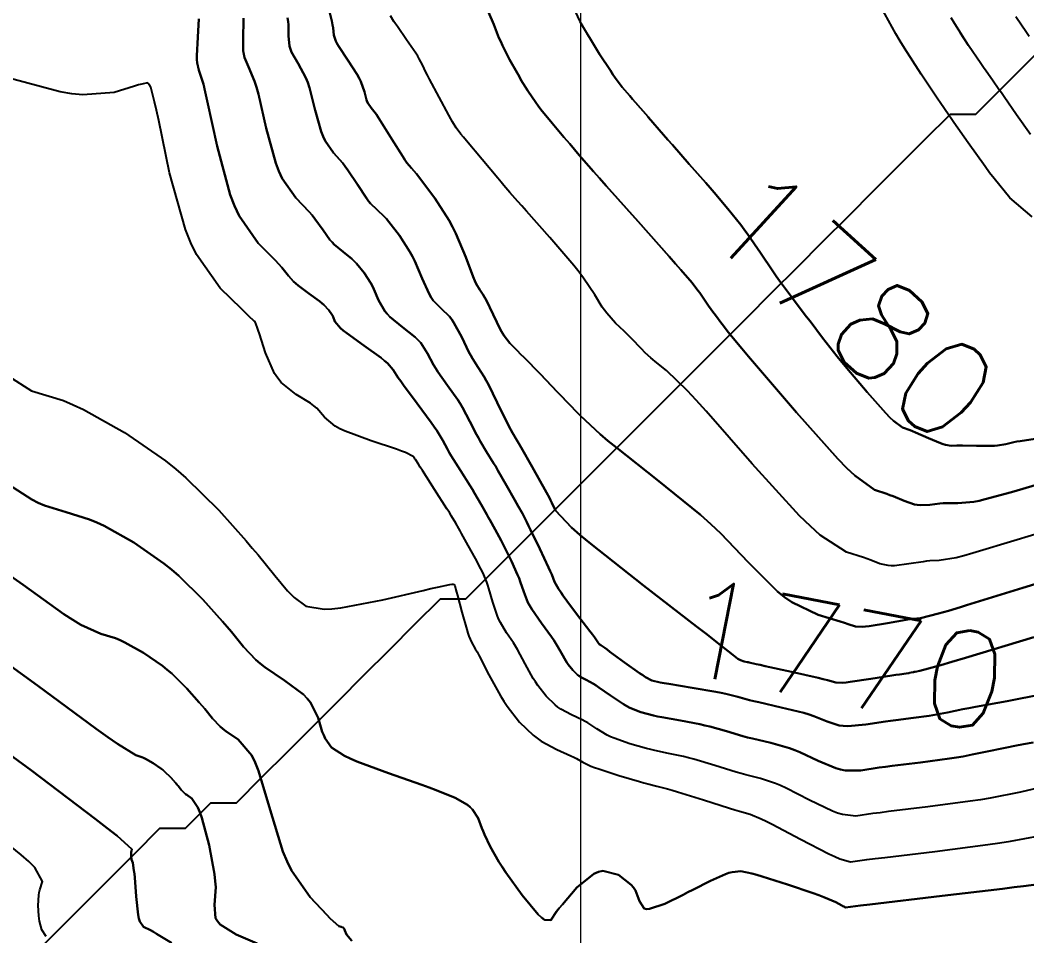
# Model space of a CAD drawing. Header units: metres. Extents: x 837117 to 838477, y 1189012 to 1191015.
# Drawn here: x 837854.53 to 837894, y 1189236.21 to 1189272.1 of the extents above; entities that cross this region are included whole.
import ezdxf

# ---------------------------------------------------------------- set-up
doc = ezdxf.new("R2010")
doc.units = ezdxf.units.M
doc.header["$LTSCALE"] = 0.3
doc.layers.add('COORD', color=7, linetype='Continuous', lineweight=20)
doc.layers.add('DRENAJE', color=5, linetype='Continuous', lineweight=25)
doc.layers.add('COTAS 10', color=1, linetype='Continuous')
doc.layers.add('COTAS INT', color=252, linetype='Continuous')
doc.styles.get("Standard").update_dxf_attribs({"font": 'simplex.shx'})

msp = doc.modelspace()

# ---------------------------------------------------------------- linework, layer by layer
at = {"layer": 'COORD'}
msp.add_line((837876.514, 1189013.872), (837876.514, 1191013.872), dxfattribs=at)
at = {"layer": 'COTAS 10'}
for points, elevation in [([(837876.291, 1189272.428), (837876.467, 1189272.045), (837876.674, 1189271.688), (837876.753, 1189271.556), (837876.843, 1189271.411), (837877.246, 1189270.765), (837877.666, 1189270.118), (837877.766, 1189269.971), (837877.859, 1189269.838), (837878.134, 1189269.475), (837878.429, 1189269.127), (837878.535, 1189269.003), (837878.651, 1189268.868), (837879.144, 1189268.3), (837878.651, 1189268.868), (837878.535, 1189269.003), (837878.429, 1189269.127), (837878.134, 1189269.475), (837877.859, 1189269.838), (837877.766, 1189269.971), (837877.666, 1189270.118), (837877.246, 1189270.765), (837876.843, 1189271.411), (837876.753, 1189271.556), (837876.734, 1189271.589)], 1780), ([(837863.284, 1189272.173), (837863.289, 1189272.03), (837863.268, 1189271.453), (837863.271, 1189270.891), (837863.291, 1189270.757), (837863.318, 1189270.633), (837863.482, 1189270.263), (837863.719, 1189269.708), (837863.792, 1189269.467), (837863.869, 1189269.188), (837864.171, 1189267.864), (837864.545, 1189266.488), (837864.666, 1189266.176), (837864.796, 1189265.895), (837865.33, 1189265.127), (837865.851, 1189264.585), (837865.972, 1189264.446), (837866.083, 1189264.312), (837866.4, 1189263.865), (837866.674, 1189263.482), (837866.757, 1189263.388), (837866.844, 1189263.299), (837867.184, 1189263.018), (837867.531, 1189262.741), (837867.622, 1189262.654), (837867.711, 1189262.563), (837868.013, 1189262.194), (837868.275, 1189261.788), (837868.339, 1189261.673), (837868.398, 1189261.557), (837868.581, 1189261.125), (837868.819, 1189260.696), (837868.915, 1189260.58), (837869.023, 1189260.466), (837869.517, 1189260.067), (837870.019, 1189259.67), (837870.131, 1189259.559), (837870.232, 1189259.446), (837870.499, 1189259.031), (837870.736, 1189258.583), (837870.818, 1189258.449), (837870.907, 1189258.311), (837871.287, 1189257.776), (837871.681, 1189257.218), (837871.779, 1189257.065), (837871.871, 1189256.913), (837872.162, 1189256.369), (837872.42, 1189255.858), (837872.49, 1189255.727), (837872.561, 1189255.6), (837872.813, 1189255.18), (837873.086, 1189254.739), (837873.17, 1189254.598), (837873.257, 1189254.45), (837873.6, 1189253.851), (837873.916, 1189253.287), (837873.987, 1189253.161), (837874.05, 1189253.049), (837874.215, 1189252.754), (837874.39, 1189252.416), (837874.459, 1189252.276), (837874.538, 1189252.117), (837874.897, 1189251.375), (837875.241, 1189250.646), (837875.31, 1189250.495), (837875.367, 1189250.366), (837875.479, 1189250.083), (837875.635, 1189249.806), (837875.719, 1189249.681), (837875.822, 1189249.535), (837875.966, 1189249.342), (837875.822, 1189249.535), (837875.719, 1189249.681), (837875.635, 1189249.806), (837875.479, 1189250.083), (837875.367, 1189250.366), (837875.31, 1189250.495), (837875.241, 1189250.646), (837874.897, 1189251.375), (837874.538, 1189252.117), (837874.459, 1189252.276), (837874.39, 1189252.416), (837874.215, 1189252.754), (837874.05, 1189253.049), (837873.987, 1189253.161), (837873.916, 1189253.287), (837873.6, 1189253.851), (837873.257, 1189254.45), (837873.17, 1189254.598), (837873.086, 1189254.739), (837872.813, 1189255.18), (837872.561, 1189255.6), (837872.49, 1189255.727), (837872.42, 1189255.858), (837872.162, 1189256.369), (837871.871, 1189256.913), (837871.779, 1189257.065), (837871.681, 1189257.218), (837871.287, 1189257.776), (837870.907, 1189258.311), (837870.818, 1189258.449), (837870.736, 1189258.583), (837870.499, 1189259.031), (837870.232, 1189259.446), (837870.131, 1189259.559), (837870.019, 1189259.67), (837869.517, 1189260.067), (837869.023, 1189260.466), (837868.915, 1189260.58), (837868.819, 1189260.696), (837868.581, 1189261.125), (837868.398, 1189261.557), (837868.339, 1189261.673), (837868.275, 1189261.788), (837868.013, 1189262.194), (837867.711, 1189262.563), (837867.622, 1189262.654), (837867.531, 1189262.741), (837867.184, 1189263.018), (837866.844, 1189263.299), (837866.757, 1189263.388), (837866.674, 1189263.482), (837866.4, 1189263.865), (837866.083, 1189264.312), (837865.972, 1189264.446), (837865.851, 1189264.585), (837865.33, 1189265.127), (837864.796, 1189265.895), (837864.666, 1189266.176), (837864.545, 1189266.488), (837864.171, 1189267.864), (837863.869, 1189269.188), (837863.792, 1189269.467), (837863.719, 1189269.708), (837863.482, 1189270.263), (837863.318, 1189270.633), (837863.291, 1189270.757), (837863.271, 1189270.891), (837863.268, 1189271.453), (837863.289, 1189272.03), (837863.284, 1189272.173)], 1770), ([(837894.316, 1189255.681), (837893.735, 1189255.599), (837893.604, 1189255.577), (837893.486, 1189255.556), (837893.168, 1189255.481), (837892.849, 1189255.427), (837892.732, 1189255.418), (837892.602, 1189255.413), (837892.026, 1189255.417), (837891.472, 1189255.431), (837891.254, 1189255.431), (837891.023, 1189255.417), (837890.809, 1189255.449), (837890.719, 1189255.477), (837890.616, 1189255.514), (837890.134, 1189255.718), (837889.633, 1189255.94), (837889.518, 1189255.988), (837889.414, 1189256.03), (837889.121, 1189256.137), (837888.771, 1189256.39), (837888.629, 1189256.525), (837888.469, 1189256.688), (837887.729, 1189257.512), (837886.936, 1189258.452), (837886.741, 1189258.688), (837886.558, 1189258.914), (837885.986, 1189259.643), (837885.494, 1189260.292), (837885.361, 1189260.467), (837885.229, 1189260.641), (837884.764, 1189261.252), (837884.3, 1189261.88), (837884.169, 1189262.065), (837884.037, 1189262.254), (837883.549, 1189262.974), (837883.053, 1189263.695), (837882.915, 1189263.885), (837882.777, 1189264.07), (837882.276, 1189264.702), (837881.739, 1189265.339), (837881.578, 1189265.526), (837881.411, 1189265.719), (837880.762, 1189266.455), (837880.1, 1189267.203), (837879.924, 1189267.403), (837879.752, 1189267.599), (837879.157, 1189268.283), (837879.144, 1189268.3), (837879.157, 1189268.283), (837879.752, 1189267.599), (837879.924, 1189267.403), (837880.1, 1189267.203), (837880.762, 1189266.455), (837881.411, 1189265.719), (837881.578, 1189265.526), (837881.739, 1189265.339), (837882.276, 1189264.702), (837882.777, 1189264.07), (837882.915, 1189263.885), (837883.053, 1189263.695), (837883.549, 1189262.974), (837884.037, 1189262.254), (837884.169, 1189262.065), (837884.3, 1189261.88), (837884.764, 1189261.252), (837885.229, 1189260.641), (837885.361, 1189260.467), (837885.494, 1189260.292), (837885.986, 1189259.643), (837886.558, 1189258.914), (837886.741, 1189258.688), (837886.936, 1189258.452), (837887.729, 1189257.512), (837888.469, 1189256.688), (837888.629, 1189256.525), (837888.771, 1189256.39), (837889.121, 1189256.137), (837889.414, 1189256.03), (837889.518, 1189255.988), (837889.633, 1189255.94), (837890.134, 1189255.718), (837890.616, 1189255.514), (837890.719, 1189255.477), (837890.809, 1189255.449), (837891.023, 1189255.417), (837891.254, 1189255.431), (837891.472, 1189255.431), (837892.026, 1189255.417), (837892.602, 1189255.413), (837892.732, 1189255.418), (837892.849, 1189255.427), (837893.168, 1189255.481), (837893.486, 1189255.556), (837893.604, 1189255.577), (837893.735, 1189255.599), (837894.316, 1189255.681)], 1780), ([(837867.53, 1189236.014), (837867.317, 1189236.262), (837867.256, 1189236.422), (837867.241, 1189236.453), (837867.227, 1189236.48), (837867.186, 1189236.531), (837867.14, 1189236.549), (837867.124, 1189236.555), (837867.106, 1189236.562), (837867.026, 1189236.59), (837866.798, 1189236.782), (837866.685, 1189236.892), (837866.552, 1189237.027), (837865.894, 1189237.72), (837865.17, 1189238.765), (837864.995, 1189239.122), (837864.831, 1189239.508), (837864.329, 1189241.146), (837863.876, 1189242.681), (837863.742, 1189243.003), (837863.604, 1189243.28), (837863.075, 1189243.906), (837862.584, 1189244.235), (837862.47, 1189244.325), (837862.365, 1189244.414), (837862.065, 1189244.73), (837861.766, 1189245.1), (837861.662, 1189245.222), (837861.549, 1189245.354), (837861.063, 1189245.902), (837860.471, 1189246.485), (837860.29, 1189246.639), (837860.103, 1189246.788), (837859.365, 1189247.299), (837858.631, 1189247.71), (837858.446, 1189247.797), (837858.269, 1189247.872), (837857.695, 1189248.046), (837856.908, 1189248.399), (837856.597, 1189248.587), (837856.245, 1189248.815), (837854.638, 1189249.962), (837852.973, 1189251.127)], 1760), ([(837852.973, 1189251.127), (837854.638, 1189249.962), (837856.245, 1189248.815), (837856.597, 1189248.587), (837856.908, 1189248.399), (837857.695, 1189248.046), (837858.269, 1189247.872), (837858.446, 1189247.797), (837858.631, 1189247.71), (837859.365, 1189247.299), (837860.103, 1189246.788), (837860.29, 1189246.639), (837860.471, 1189246.485), (837861.063, 1189245.902), (837861.549, 1189245.354), (837861.662, 1189245.222), (837861.766, 1189245.1), (837862.065, 1189244.73), (837862.365, 1189244.414), (837862.47, 1189244.325), (837862.584, 1189244.235), (837863.075, 1189243.906), (837863.604, 1189243.28), (837863.742, 1189243.003), (837863.876, 1189242.681), (837864.329, 1189241.146), (837864.831, 1189239.508), (837864.995, 1189239.122), (837865.17, 1189238.765), (837865.894, 1189237.72), (837866.552, 1189237.027), (837866.685, 1189236.892), (837866.798, 1189236.782), (837867.026, 1189236.59), (837867.106, 1189236.562), (837867.124, 1189236.555), (837867.14, 1189236.549), (837867.186, 1189236.531), (837867.227, 1189236.48), (837867.241, 1189236.453), (837867.256, 1189236.422), (837867.317, 1189236.262), (837867.53, 1189236.014)], 1760), ([(837894.608, 1189245.675), (837893.23, 1189245.403), (837891.988, 1189245.181), (837891.718, 1189245.131), (837891.48, 1189245.086), (837890.889, 1189244.965), (837890.451, 1189244.878), (837890.31, 1189244.854), (837890.16, 1189244.831), (837889.548, 1189244.749), (837888.856, 1189244.66), (837888.655, 1189244.632), (837888.452, 1189244.603), (837887.685, 1189244.485), (837886.971, 1189244.426), (837886.8, 1189244.433), (837886.64, 1189244.451), (837886.162, 1189244.602), (837885.641, 1189244.82), (837885.455, 1189244.881), (837885.25, 1189244.942), (837884.359, 1189245.162), (837883.484, 1189245.36), (837883.29, 1189245.406), (837883.117, 1189245.449), (837882.665, 1189245.573), (837882.197, 1189245.689), (837882.013, 1189245.727), (837881.807, 1189245.766), (837880.868, 1189245.929), (837879.964, 1189246.081), (837879.779, 1189246.114), (837879.623, 1189246.142), (837879.298, 1189246.212), (837879.048, 1189246.347), (837878.939, 1189246.418), (837878.814, 1189246.502), (837878.221, 1189246.926), (837877.649, 1189247.343), (837877.538, 1189247.424), (837877.447, 1189247.489), (837877.288, 1189247.6), (837877.264, 1189247.613), (837877.257, 1189247.617), (837877.251, 1189247.622), (837877.23, 1189247.642), (837877.21, 1189247.667), (837877.205, 1189247.675), (837877.2, 1189247.684), (837877.181, 1189247.717), (837877.042, 1189247.91), (837876.96, 1189248.019), (837876.86, 1189248.152), (837876.343, 1189248.833), (837875.966, 1189249.342), (837876.343, 1189248.833), (837876.86, 1189248.152), (837876.96, 1189248.019), (837877.042, 1189247.91), (837877.181, 1189247.717), (837877.2, 1189247.684), (837877.205, 1189247.675), (837877.21, 1189247.667), (837877.23, 1189247.642), (837877.251, 1189247.622), (837877.257, 1189247.617), (837877.264, 1189247.613), (837877.288, 1189247.6), (837877.447, 1189247.489), (837877.538, 1189247.424), (837877.649, 1189247.343), (837878.221, 1189246.926), (837878.814, 1189246.502), (837878.939, 1189246.418), (837879.048, 1189246.347), (837879.298, 1189246.212), (837879.623, 1189246.142), (837879.779, 1189246.114), (837879.964, 1189246.081), (837880.868, 1189245.929), (837881.807, 1189245.766), (837882.013, 1189245.727), (837882.197, 1189245.689), (837882.665, 1189245.573), (837883.117, 1189245.449), (837883.29, 1189245.406), (837883.484, 1189245.36), (837884.359, 1189245.162), (837885.25, 1189244.942), (837885.455, 1189244.881), (837885.641, 1189244.82), (837886.162, 1189244.602), (837886.64, 1189244.451), (837886.8, 1189244.433), (837886.971, 1189244.426), (837887.685, 1189244.485), (837888.452, 1189244.603), (837888.655, 1189244.632), (837888.856, 1189244.66), (837889.548, 1189244.749), (837890.16, 1189244.831), (837890.31, 1189244.854), (837890.451, 1189244.878), (837890.889, 1189244.965), (837891.48, 1189245.086), (837891.718, 1189245.131), (837891.988, 1189245.181), (837893.23, 1189245.403), (837894.608, 1189245.675)], 1770)]:
    msp.add_lwpolyline(points, dxfattribs=dict(at, elevation=elevation))
at = {"layer": 'COTAS INT'}
for points, elevation in [([(837866.567, 1189272.785), (837866.74, 1189272.066), (837866.772, 1189271.916), (837866.797, 1189271.788), (837866.83, 1189271.505), (837866.907, 1189271.268), (837866.959, 1189271.17), (837867.024, 1189271.057), (837867.373, 1189270.53), (837867.738, 1189269.962), (837867.814, 1189269.822), (837867.879, 1189269.691), (837868.023, 1189269.282), (837868.109, 1189268.968), (837868.136, 1189268.897), (837868.166, 1189268.833), (837868.288, 1189268.658), (837868.493, 1189268.391), (837868.576, 1189268.269), (837868.67, 1189268.126), (837869.1, 1189267.433), (837869.524, 1189266.754), (837869.613, 1189266.619), (837869.689, 1189266.507), (837869.865, 1189266.292), (837870.063, 1189266.071), (837870.155, 1189265.955), (837870.262, 1189265.815), (837870.78, 1189265.113), (837871.345, 1189264.237), (837871.482, 1189263.989), (837871.61, 1189263.738), (837872.003, 1189262.808), (837872.292, 1189262.034), (837872.355, 1189261.882), (837872.411, 1189261.755), (837872.549, 1189261.521), (837872.683, 1189261.336), (837872.736, 1189261.241), (837872.795, 1189261.128), (837873.066, 1189260.558), (837873.358, 1189259.964), (837873.431, 1189259.834), (837873.5, 1189259.719), (837873.721, 1189259.43), (837874.024, 1189259.129), (837874.145, 1189259.007), (837874.281, 1189258.869), (837874.908, 1189258.228), (837875.596, 1189257.519), (837875.771, 1189257.337), (837875.94, 1189257.162), (837876.493, 1189256.582), (837877.266, 1189255.871), (837877.573, 1189255.613), (837877.919, 1189255.329), (837879.507, 1189254.081), (837881.195, 1189252.704), (837881.606, 1189252.337), (837881.993, 1189251.978), (837883.074, 1189250.849), (837881.993, 1189251.978), (837881.606, 1189252.337), (837881.195, 1189252.704), (837879.507, 1189254.081), (837877.919, 1189255.329), (837877.573, 1189255.613), (837877.266, 1189255.871), (837876.493, 1189256.582), (837875.94, 1189257.162), (837875.771, 1189257.337), (837875.596, 1189257.519), (837874.908, 1189258.228), (837874.281, 1189258.869), (837874.145, 1189259.007), (837874.024, 1189259.129), (837873.721, 1189259.43), (837873.5, 1189259.719), (837873.431, 1189259.834), (837873.358, 1189259.964), (837873.066, 1189260.558), (837872.795, 1189261.128), (837872.736, 1189261.241), (837872.683, 1189261.336), (837872.549, 1189261.521), (837872.411, 1189261.755), (837872.355, 1189261.882), (837872.292, 1189262.034), (837872.003, 1189262.808), (837871.61, 1189263.738), (837871.482, 1189263.989), (837871.345, 1189264.237), (837870.78, 1189265.113), (837870.262, 1189265.815), (837870.155, 1189265.955), (837870.063, 1189266.071), (837869.865, 1189266.292), (837869.689, 1189266.507), (837869.613, 1189266.619), (837869.524, 1189266.754), (837869.1, 1189267.433), (837868.67, 1189268.126), (837868.576, 1189268.269), (837868.493, 1189268.391), (837868.288, 1189268.658), (837868.166, 1189268.833), (837868.136, 1189268.897), (837868.109, 1189268.968), (837868.023, 1189269.282), (837867.879, 1189269.691), (837867.814, 1189269.822), (837867.738, 1189269.962), (837867.373, 1189270.53), (837867.024, 1189271.057), (837866.959, 1189271.17), (837866.907, 1189271.268), (837866.83, 1189271.505), (837866.797, 1189271.788), (837866.772, 1189271.916), (837866.74, 1189272.066), (837866.567, 1189272.785)], 1774), ([(837894.205, 1189264.39), (837893.334, 1189265.131), (837892.711, 1189265.888), (837892.534, 1189266.117), (837892.355, 1189266.355), (837891.691, 1189267.282), (837891.138, 1189268.085), (837891.028, 1189268.243), (837890.938, 1189268.374), (837890.769, 1189268.617), (837890.599, 1189268.863), (837890.509, 1189268.997), (837890.4, 1189269.158), (837889.847, 1189269.978), (837889.196, 1189270.991), (837889.026, 1189271.275), (837888.859, 1189271.56), (837888.289, 1189272.602)], 1782), ([(837861.535, 1189272.151), (837861.487, 1189271.427), (837861.454, 1189270.702), (837861.457, 1189270.551), (837861.465, 1189270.421), (837861.537, 1189270.13), (837861.71, 1189269.581), (837861.782, 1189269.289), (837861.864, 1189268.936), (837862.244, 1189267.155), (837862.763, 1189265.248), (837862.932, 1189264.816), (837863.111, 1189264.425), (837863.852, 1189263.361), (837864.529, 1189262.682), (837864.669, 1189262.535), (837864.789, 1189262.405), (837865.05, 1189262.081), (837865.249, 1189261.846), (837865.33, 1189261.772), (837865.421, 1189261.695), (837865.844, 1189261.381), (837866.265, 1189261.077), (837866.356, 1189261.004), (837866.435, 1189260.936), (837866.63, 1189260.735), (837866.74, 1189260.564), (837866.767, 1189260.515), (837866.792, 1189260.466), (837866.869, 1189260.284), (837867.083, 1189260.026), (837867.195, 1189259.93), (837867.329, 1189259.822), (837868.002, 1189259.339), (837868.678, 1189258.857), (837868.814, 1189258.749), (837868.929, 1189258.653), (837869.157, 1189258.396), (837869.351, 1189258.08), (837869.445, 1189257.945), (837869.555, 1189257.791), (837870.094, 1189257.065), (837870.643, 1189256.322), (837870.759, 1189256.157), (837870.86, 1189256.009), (837871.092, 1189255.622), (837871.279, 1189255.275), (837871.35, 1189255.153), (837871.43, 1189255.02), (837871.792, 1189254.443), (837872.17, 1189253.844), (837872.261, 1189253.696), (837872.346, 1189253.556), (837872.604, 1189253.115), (837872.821, 1189252.727), (837872.881, 1189252.621), (837872.941, 1189252.514), (837873.156, 1189252.13), (837873.382, 1189251.708), (837873.449, 1189251.577), (837873.519, 1189251.44), (837873.785, 1189250.896), (837874.03, 1189250.356), (837874.085, 1189250.221), (837874.134, 1189250.093), (837874.268, 1189249.684), (837874.436, 1189249.274), (837874.507, 1189249.145), (837874.588, 1189249.009), (837874.969, 1189248.461), (837875.364, 1189247.922), (837875.453, 1189247.791), (837875.533, 1189247.669), (837875.611, 1189247.536), (837875.533, 1189247.669), (837875.453, 1189247.791), (837875.364, 1189247.922), (837874.969, 1189248.461), (837874.588, 1189249.009), (837874.507, 1189249.145), (837874.436, 1189249.274), (837874.268, 1189249.684), (837874.134, 1189250.093), (837874.085, 1189250.221), (837874.03, 1189250.356), (837873.785, 1189250.896), (837873.519, 1189251.44), (837873.449, 1189251.577), (837873.382, 1189251.708), (837873.156, 1189252.13), (837872.941, 1189252.514), (837872.881, 1189252.621), (837872.821, 1189252.727), (837872.604, 1189253.115), (837872.346, 1189253.556), (837872.261, 1189253.696), (837872.17, 1189253.844), (837871.792, 1189254.443), (837871.43, 1189255.02), (837871.35, 1189255.153), (837871.279, 1189255.275), (837871.092, 1189255.622), (837870.86, 1189256.009), (837870.759, 1189256.157), (837870.643, 1189256.322), (837870.094, 1189257.065), (837869.555, 1189257.791), (837869.445, 1189257.945), (837869.351, 1189258.08), (837869.157, 1189258.396), (837868.929, 1189258.653), (837868.814, 1189258.749), (837868.678, 1189258.857), (837868.002, 1189259.339), (837867.329, 1189259.822), (837867.195, 1189259.93), (837867.083, 1189260.026), (837866.869, 1189260.284), (837866.792, 1189260.466), (837866.767, 1189260.515), (837866.74, 1189260.564), (837866.63, 1189260.735), (837866.435, 1189260.936), (837866.356, 1189261.004), (837866.265, 1189261.077), (837865.844, 1189261.381), (837865.421, 1189261.695), (837865.33, 1189261.772), (837865.249, 1189261.846), (837865.05, 1189262.081), (837864.789, 1189262.405), (837864.669, 1189262.535), (837864.529, 1189262.682), (837863.852, 1189263.361), (837863.111, 1189264.425), (837862.932, 1189264.816), (837862.763, 1189265.248), (837862.244, 1189267.155), (837861.864, 1189268.936), (837861.782, 1189269.289), (837861.71, 1189269.581), (837861.537, 1189270.13), (837861.465, 1189270.421), (837861.457, 1189270.551), (837861.454, 1189270.702), (837861.487, 1189271.427), (837861.535, 1189272.151)], 1768), ([(837865.008, 1189272.187), (837865.028, 1189272.044), (837865.043, 1189271.909), (837865.049, 1189271.479), (837865.089, 1189271.079), (837865.125, 1189270.963), (837865.171, 1189270.845), (837865.427, 1189270.397), (837865.729, 1189269.835), (837865.803, 1189269.645), (837865.874, 1189269.439), (837866.097, 1189268.573), (837866.327, 1189267.728), (837866.401, 1189267.537), (837866.481, 1189267.364), (837866.809, 1189266.892), (837867.172, 1189266.488), (837867.274, 1189266.357), (837867.376, 1189266.219), (837867.75, 1189265.649), (837868.099, 1189265.118), (837868.185, 1189265.003), (837868.267, 1189264.903), (837868.524, 1189264.655), (837868.797, 1189264.406), (837868.888, 1189264.305), (837868.986, 1189264.189), (837869.396, 1189263.653), (837869.81, 1189263.013), (837869.91, 1189262.831), (837870.004, 1189262.647), (837870.292, 1189261.967), (837870.556, 1189261.365), (837870.635, 1189261.231), (837870.717, 1189261.111), (837871.033, 1189260.794), (837871.36, 1189260.484), (837871.448, 1189260.368), (837871.535, 1189260.239), (837871.84, 1189259.667), (837872.12, 1189259.086), (837872.191, 1189258.952), (837872.259, 1189258.83), (837872.48, 1189258.487), (837872.719, 1189258.114), (837872.798, 1189257.973), (837872.882, 1189257.816), (837873.233, 1189257.115), (837873.56, 1189256.441), (837873.63, 1189256.301), (837873.691, 1189256.181), (837873.834, 1189255.918), (837874.002, 1189255.634), (837874.078, 1189255.501), (837874.167, 1189255.345), (837874.595, 1189254.586), (837875.158, 1189253.584), (837875.274, 1189253.378), (837875.322, 1189253.281), (837875.346, 1189253.232), (837875.375, 1189253.173), (837875.516, 1189252.88), (837876.149, 1189252.212), (837876.475, 1189251.929), (837876.149, 1189252.212), (837875.516, 1189252.88), (837875.375, 1189253.173), (837875.346, 1189253.232), (837875.322, 1189253.281), (837875.274, 1189253.378), (837875.158, 1189253.584), (837874.595, 1189254.586), (837874.167, 1189255.345), (837874.078, 1189255.501), (837874.002, 1189255.634), (837873.834, 1189255.918), (837873.691, 1189256.181), (837873.63, 1189256.301), (837873.56, 1189256.441), (837873.233, 1189257.115), (837872.882, 1189257.816), (837872.798, 1189257.973), (837872.719, 1189258.114), (837872.48, 1189258.487), (837872.259, 1189258.83), (837872.191, 1189258.952), (837872.12, 1189259.086), (837871.84, 1189259.667), (837871.535, 1189260.239), (837871.448, 1189260.368), (837871.36, 1189260.484), (837871.033, 1189260.794), (837870.717, 1189261.111), (837870.635, 1189261.231), (837870.556, 1189261.365), (837870.292, 1189261.967), (837870.004, 1189262.647), (837869.91, 1189262.831), (837869.81, 1189263.013), (837869.396, 1189263.653), (837868.986, 1189264.189), (837868.888, 1189264.305), (837868.797, 1189264.406), (837868.524, 1189264.655), (837868.267, 1189264.903), (837868.185, 1189265.003), (837868.099, 1189265.118), (837867.75, 1189265.649), (837867.376, 1189266.219), (837867.274, 1189266.357), (837867.172, 1189266.488), (837866.809, 1189266.892), (837866.481, 1189267.364), (837866.401, 1189267.537), (837866.327, 1189267.728), (837866.097, 1189268.573), (837865.874, 1189269.439), (837865.803, 1189269.645), (837865.729, 1189269.835), (837865.427, 1189270.397), (837865.171, 1189270.845), (837865.125, 1189270.963), (837865.089, 1189271.079), (837865.049, 1189271.479), (837865.043, 1189271.909), (837865.028, 1189272.044), (837865.008, 1189272.187)], 1772), ([(837895.344, 1189252.248), (837893.614, 1189251.722), (837891.883, 1189251.205), (837891.525, 1189251.107), (837891.221, 1189251.029), (837890.561, 1189250.912), (837890.186, 1189250.899), (837890.06, 1189250.886), (837889.926, 1189250.871), (837889.362, 1189250.782), (837888.809, 1189250.715), (837888.681, 1189250.712), (837888.564, 1189250.717), (837888.232, 1189250.79), (837887.872, 1189250.932), (837887.737, 1189250.98), (837887.587, 1189251.03), (837886.921, 1189251.242), (837885.889, 1189251.916), (837885.509, 1189252.258), (837885.088, 1189252.668), (837883.229, 1189254.706), (837881.419, 1189256.776), (837881.03, 1189257.204), (837880.69, 1189257.57), (837879.864, 1189258.37), (837879.427, 1189258.714), (837879.332, 1189258.792), (837879.247, 1189258.863), (837879.034, 1189259.059), (837878.882, 1189259.219), (837878.836, 1189259.267), (837878.787, 1189259.317), (837878.598, 1189259.512), (837878.364, 1189259.747), (837878.288, 1189259.822), (837878.208, 1189259.902), (837877.874, 1189260.225), (837877.527, 1189260.608), (837877.437, 1189260.725), (837877.349, 1189260.848), (837877.056, 1189261.33), (837876.618, 1189261.987), (837876.439, 1189262.22), (837876.235, 1189262.474), (837875.289, 1189263.577), (837874.375, 1189264.605), (837874.191, 1189264.812), (837874.037, 1189264.986), (837873.727, 1189265.337), (837873.49, 1189265.616), (837873.381, 1189265.745), (837873.254, 1189265.897), (837872.636, 1189266.632), (837872.03, 1189267.36), (837871.909, 1189267.506), (837871.809, 1189267.629), (837871.618, 1189267.875), (837871.482, 1189268.114), (837871.416, 1189268.232), (837871.339, 1189268.374), (837870.958, 1189269.073), (837870.579, 1189269.784), (837870.502, 1189269.933), (837870.437, 1189270.06), (837870.304, 1189270.345), (837870.175, 1189270.585), (837870.113, 1189270.684), (837870.039, 1189270.797), (837869.678, 1189271.321), (837869.315, 1189271.841), (837869.241, 1189271.951), (837869.178, 1189272.047), (837869.045, 1189272.27)], 1776), ([(837895.344, 1189252.248), (837893.614, 1189251.722), (837891.883, 1189251.205), (837891.525, 1189251.107), (837891.221, 1189251.029), (837890.561, 1189250.912), (837890.186, 1189250.899), (837890.06, 1189250.886), (837889.926, 1189250.871), (837889.362, 1189250.782), (837888.809, 1189250.715), (837888.681, 1189250.712), (837888.564, 1189250.717), (837888.232, 1189250.79), (837887.872, 1189250.932), (837887.737, 1189250.98), (837887.587, 1189251.03), (837886.921, 1189251.242), (837885.889, 1189251.916), (837885.509, 1189252.258), (837885.088, 1189252.668), (837883.229, 1189254.706), (837881.419, 1189256.776), (837881.03, 1189257.204), (837880.69, 1189257.57), (837879.864, 1189258.37), (837879.427, 1189258.714), (837879.332, 1189258.792), (837879.247, 1189258.863), (837879.034, 1189259.059), (837878.882, 1189259.219), (837878.836, 1189259.267), (837878.787, 1189259.317), (837878.598, 1189259.512), (837878.364, 1189259.747), (837878.288, 1189259.822), (837878.208, 1189259.902), (837877.874, 1189260.225), (837877.527, 1189260.608), (837877.437, 1189260.725), (837877.349, 1189260.848), (837877.056, 1189261.33), (837876.618, 1189261.987), (837876.439, 1189262.22), (837876.235, 1189262.474), (837875.289, 1189263.577), (837874.375, 1189264.605), (837874.191, 1189264.812), (837874.037, 1189264.986), (837873.727, 1189265.337), (837873.49, 1189265.616), (837873.381, 1189265.745), (837873.254, 1189265.897), (837872.636, 1189266.632), (837872.03, 1189267.36), (837871.909, 1189267.506), (837871.809, 1189267.629), (837871.618, 1189267.875), (837871.482, 1189268.114), (837871.416, 1189268.232), (837871.339, 1189268.374), (837870.958, 1189269.073), (837870.579, 1189269.784), (837870.502, 1189269.933), (837870.437, 1189270.06), (837870.304, 1189270.345), (837870.175, 1189270.585), (837870.113, 1189270.684), (837870.039, 1189270.797), (837869.678, 1189271.321), (837869.315, 1189271.841), (837869.241, 1189271.951), (837869.178, 1189272.047), (837869.045, 1189272.27)], 1776), ([(837894.415, 1189253.902), (837893.391, 1189253.601), (837892.366, 1189253.316), (837892.129, 1189253.263), (837891.911, 1189253.221), (837891.294, 1189253.164), (837890.829, 1189253.165), (837890.708, 1189253.159), (837890.59, 1189253.151), (837890.192, 1189253.099), (837889.809, 1189253.082), (837889.7, 1189253.095), (837889.59, 1189253.115), (837889.183, 1189253.254), (837888.753, 1189253.436), (837888.628, 1189253.484), (837888.501, 1189253.53), (837888.021, 1189253.69), (837887.251, 1189254.245), (837886.94, 1189254.542), (837886.587, 1189254.901), (837884.962, 1189256.712), (837883.396, 1189258.543), (837883.081, 1189258.914), (837882.817, 1189259.226), (837882.291, 1189259.863), (837882.103, 1189260.112), (837882.052, 1189260.179), (837882.001, 1189260.245), (837881.823, 1189260.479), (837881.646, 1189260.72), (837881.595, 1189260.79), (837881.545, 1189260.863), (837881.358, 1189261.138), (837881.168, 1189261.414), (837881.115, 1189261.487), (837881.063, 1189261.558), (837880.871, 1189261.8), (837880.43, 1189262.308), (837880.219, 1189262.547), (837879.971, 1189262.828), (837878.754, 1189264.199), (837877.507, 1189265.601), (837877.239, 1189265.903), (837877.006, 1189266.167), (837876.442, 1189266.81), (837876.071, 1189267.242), (837875.958, 1189267.374), (837875.841, 1189267.512), (837875.385, 1189268.054), (837874.944, 1189268.599), (837874.838, 1189268.739), (837874.738, 1189268.873), (837874.432, 1189269.32), (837874.162, 1189269.762), (837874.085, 1189269.894), (837874.006, 1189270.031), (837873.713, 1189270.559), (837873.435, 1189271.106), (837873.366, 1189271.255), (837873.3, 1189271.401), (837873.093, 1189271.92), (837872.891, 1189272.405)], 1778), ([(837872.891, 1189272.405), (837873.093, 1189271.92), (837873.3, 1189271.401), (837873.366, 1189271.255), (837873.435, 1189271.106), (837873.713, 1189270.559), (837874.006, 1189270.031), (837874.085, 1189269.894), (837874.162, 1189269.762), (837874.432, 1189269.32), (837874.738, 1189268.873), (837874.838, 1189268.739), (837874.944, 1189268.599), (837875.385, 1189268.054), (837875.841, 1189267.512), (837875.958, 1189267.374), (837876.071, 1189267.242), (837876.442, 1189266.81), (837877.006, 1189266.167), (837877.239, 1189265.903), (837877.507, 1189265.601), (837878.754, 1189264.199), (837879.971, 1189262.828), (837880.219, 1189262.547), (837880.43, 1189262.308), (837880.871, 1189261.8), (837881.063, 1189261.558), (837881.115, 1189261.487), (837881.168, 1189261.414), (837881.358, 1189261.138), (837881.545, 1189260.863), (837881.595, 1189260.79), (837881.646, 1189260.72), (837881.823, 1189260.479), (837882.001, 1189260.245), (837882.052, 1189260.179), (837882.103, 1189260.112), (837882.291, 1189259.863), (837882.817, 1189259.226), (837883.081, 1189258.914), (837883.396, 1189258.543), (837884.962, 1189256.712), (837886.587, 1189254.901), (837886.94, 1189254.542), (837887.251, 1189254.245), (837888.021, 1189253.69), (837888.501, 1189253.53), (837888.628, 1189253.484), (837888.753, 1189253.436), (837889.183, 1189253.254), (837889.59, 1189253.115), (837889.7, 1189253.095), (837889.809, 1189253.082), (837890.192, 1189253.099), (837890.59, 1189253.151), (837890.708, 1189253.159), (837890.829, 1189253.165), (837891.294, 1189253.164), (837891.911, 1189253.221), (837892.129, 1189253.263), (837892.366, 1189253.316), (837893.391, 1189253.601), (837894.415, 1189253.902)], 1778), ([(837894.143, 1189267.617), (837893.592, 1189268.387), (837893.106, 1189269.09), (837892.998, 1189269.245), (837892.901, 1189269.383), (837892.648, 1189269.737), (837892.396, 1189270.095), (837892.3, 1189270.234), (837892.192, 1189270.392), (837891.707, 1189271.107), (837891.169, 1189271.945), (837891.028, 1189272.18)], 1784), ([(837893.568, 1189272.236), (837893.984, 1189271.625), (837894.09, 1189271.472)], 1786), ([(837894.205, 1189264.39), (837893.334, 1189265.131), (837892.711, 1189265.888), (837892.534, 1189266.117), (837892.355, 1189266.355), (837891.691, 1189267.282), (837891.138, 1189268.085), (837891.028, 1189268.243), (837890.938, 1189268.374), (837890.769, 1189268.617), (837890.599, 1189268.863), (837890.509, 1189268.997), (837890.4, 1189269.158), (837889.847, 1189269.978), (837889.196, 1189270.991), (837889.026, 1189271.275), (837888.859, 1189271.56), (837888.843, 1189271.589)], 1782), ([(837894.143, 1189267.617), (837893.592, 1189268.387), (837893.106, 1189269.09), (837892.998, 1189269.245), (837892.901, 1189269.383), (837892.648, 1189269.737), (837892.396, 1189270.095), (837892.3, 1189270.234), (837892.192, 1189270.392), (837891.707, 1189271.107), (837891.398, 1189271.589)], 1784), ([(837894.683, 1189242.057), (837893.741, 1189241.844), (837892.555, 1189241.609), (837892.173, 1189241.545), (837891.767, 1189241.482), (837890.108, 1189241.261), (837888.574, 1189241.075), (837888.247, 1189241.034), (837887.962, 1189240.997), (837887.286, 1189240.903), (837886.765, 1189240.961), (837886.578, 1189241.019), (837886.371, 1189241.096), (837885.471, 1189241.531), (837884.554, 1189241.998), (837884.337, 1189242.096), (837884.137, 1189242.181), (837883.549, 1189242.374), (837882.982, 1189242.516), (837882.796, 1189242.568), (837882.596, 1189242.626), (837881.767, 1189242.881), (837880.934, 1189243.131), (837880.731, 1189243.186), (837880.54, 1189243.235), (837879.952, 1189243.359), (837879.409, 1189243.467), (837879.247, 1189243.505), (837879.08, 1189243.548), (837878.434, 1189243.732), (837877.821, 1189243.949), (837877.675, 1189244.012), (837877.54, 1189244.076), (837877.136, 1189244.315), (837876.778, 1189244.551), (837876.672, 1189244.612), (837876.563, 1189244.672), (837876.143, 1189244.872), (837875.723, 1189245.098), (837875.613, 1189245.174), (837875.507, 1189245.256), (837875.149, 1189245.599), (837874.817, 1189246.025), (837874.727, 1189246.159), (837874.638, 1189246.3), (837874.324, 1189246.867), (837874.025, 1189247.427), (837873.946, 1189247.564), (837873.867, 1189247.692), (837873.596, 1189248.089), (837873.354, 1189248.482), (837873.294, 1189248.608), (837873.237, 1189248.742), (837873.058, 1189249.286), (837872.902, 1189249.82), (837872.86, 1189249.947), (837872.819, 1189250.065), (837872.674, 1189250.418), (837872.499, 1189250.764), (837872.439, 1189250.878), (837872.374, 1189251), (837872.097, 1189251.505), (837871.833, 1189251.979), (837871.776, 1189252.08), (837871.727, 1189252.168), (837871.608, 1189252.38), (837871.436, 1189252.661), (837871.353, 1189252.793), (837871.254, 1189252.949), (837870.77, 1189253.706), (837870.3, 1189254.439), (837870.21, 1189254.579), (837870.138, 1189254.692), (837870.021, 1189254.875), (837870.006, 1189254.897), (837869.997, 1189254.909), (837869.986, 1189254.924), (837869.93, 1189254.998), (837869.637, 1189255.146), (837869.477, 1189255.207), (837869.283, 1189255.277), (837868.293, 1189255.604), (837867.274, 1189255.981), (837867.06, 1189256.083), (837866.876, 1189256.184), (837866.459, 1189256.54), (837866.152, 1189256.889), (837866.037, 1189256.985), (837865.91, 1189257.081), (837865.342, 1189257.429), (837864.762, 1189257.89), (837864.627, 1189258.058), (837864.503, 1189258.243), (837864.146, 1189259.056), (837863.911, 1189259.805), (837863.863, 1189259.95), (837863.823, 1189260.067), (837863.742, 1189260.266), (837863.717, 1189260.283), (837863.712, 1189260.287), (837863.708, 1189260.29), (837863.7, 1189260.297), (837863.496, 1189260.498), (837863.367, 1189260.623), (837863.208, 1189260.779), (837862.373, 1189261.595), (837861.437, 1189262.905), (837861.214, 1189263.372), (837861.006, 1189263.884), (837860.386, 1189266.111), (837859.959, 1189268.161), (837859.872, 1189268.561), (837859.799, 1189268.888), (837859.651, 1189269.468), (837859.596, 1189269.558), (837859.582, 1189269.577), (837859.568, 1189269.593), (837859.521, 1189269.632), (837859.293, 1189269.589), (837859.165, 1189269.554), (837859.009, 1189269.51), (837858.212, 1189269.266), (837856.985, 1189269.162), (837856.557, 1189269.207), (837856.092, 1189269.283), (837854.096, 1189269.819)], 1766), ([(837894.683, 1189242.057), (837893.741, 1189241.844), (837892.555, 1189241.609), (837892.173, 1189241.545), (837891.767, 1189241.482), (837890.108, 1189241.261), (837888.574, 1189241.075), (837888.247, 1189241.034), (837887.962, 1189240.997), (837887.286, 1189240.903), (837886.765, 1189240.961), (837886.578, 1189241.019), (837886.371, 1189241.096), (837885.471, 1189241.531), (837884.554, 1189241.998), (837884.337, 1189242.096), (837884.137, 1189242.181), (837883.549, 1189242.374), (837882.982, 1189242.516), (837882.796, 1189242.568), (837882.596, 1189242.626), (837881.767, 1189242.881), (837880.934, 1189243.131), (837880.731, 1189243.186), (837880.54, 1189243.235), (837879.952, 1189243.359), (837879.409, 1189243.467), (837879.247, 1189243.505), (837879.08, 1189243.548), (837878.434, 1189243.732), (837877.821, 1189243.949), (837877.675, 1189244.012), (837877.54, 1189244.076), (837877.136, 1189244.315), (837876.778, 1189244.551), (837876.672, 1189244.612), (837876.563, 1189244.672), (837876.143, 1189244.872), (837875.723, 1189245.098), (837875.613, 1189245.174), (837875.507, 1189245.256), (837875.149, 1189245.599), (837874.817, 1189246.025), (837874.727, 1189246.159), (837874.638, 1189246.3), (837874.324, 1189246.867), (837874.025, 1189247.427), (837873.946, 1189247.564), (837873.867, 1189247.692), (837873.596, 1189248.089), (837873.354, 1189248.482), (837873.294, 1189248.608), (837873.237, 1189248.742), (837873.058, 1189249.286), (837872.902, 1189249.82), (837872.86, 1189249.947), (837872.819, 1189250.065), (837872.674, 1189250.418), (837872.499, 1189250.764), (837872.439, 1189250.878), (837872.374, 1189251), (837872.097, 1189251.505), (837871.833, 1189251.979), (837871.776, 1189252.08), (837871.727, 1189252.168), (837871.608, 1189252.38), (837871.436, 1189252.661), (837871.353, 1189252.793), (837871.254, 1189252.949), (837870.77, 1189253.706), (837870.3, 1189254.439), (837870.21, 1189254.579), (837870.138, 1189254.692), (837870.021, 1189254.875), (837870.006, 1189254.897), (837869.997, 1189254.909), (837869.986, 1189254.924), (837869.93, 1189254.998), (837869.637, 1189255.146), (837869.477, 1189255.207), (837869.283, 1189255.277), (837868.293, 1189255.604), (837867.274, 1189255.981), (837867.06, 1189256.083), (837866.876, 1189256.184), (837866.459, 1189256.54), (837866.152, 1189256.889), (837866.037, 1189256.985), (837865.91, 1189257.081), (837865.342, 1189257.429), (837864.762, 1189257.89), (837864.627, 1189258.058), (837864.503, 1189258.243), (837864.146, 1189259.056), (837863.911, 1189259.805), (837863.863, 1189259.95), (837863.823, 1189260.067), (837863.742, 1189260.266), (837863.717, 1189260.283), (837863.712, 1189260.287), (837863.708, 1189260.29), (837863.7, 1189260.297), (837863.496, 1189260.498), (837863.367, 1189260.623), (837863.208, 1189260.779), (837862.373, 1189261.595), (837861.437, 1189262.905), (837861.214, 1189263.372), (837861.006, 1189263.884), (837860.386, 1189266.111), (837859.959, 1189268.161), (837859.872, 1189268.561), (837859.799, 1189268.888), (837859.651, 1189269.468), (837859.596, 1189269.558), (837859.582, 1189269.577), (837859.568, 1189269.593), (837859.521, 1189269.632), (837859.293, 1189269.589), (837859.165, 1189269.554), (837859.009, 1189269.51), (837858.212, 1189269.266), (837856.985, 1189269.162), (837856.557, 1189269.207), (837856.092, 1189269.283), (837854.096, 1189269.819)], 1766), ([(837854.067, 1189258.144), (837854.968, 1189257.568), (837856.221, 1189257.189), (837856.608, 1189257.025), (837857.012, 1189256.835), (837858.613, 1189255.937), (837860.224, 1189254.822), (837860.634, 1189254.495), (837861.028, 1189254.16), (837862.322, 1189252.888), (837863.382, 1189251.69), (837863.629, 1189251.403), (837863.856, 1189251.135), (837864.508, 1189250.328), (837865.011, 1189249.73), (837865.144, 1189249.593), (837865.274, 1189249.47), (837865.721, 1189249.128), (837866.445, 1189249.009), (837866.75, 1189249.025), (837867.1, 1189249.062), (837868.741, 1189249.375), (837870.322, 1189249.743), (837870.634, 1189249.815), (837870.891, 1189249.874), (837871.368, 1189249.981), (837871.469, 1189249.994), (837871.49, 1189249.994), (837871.507, 1189249.993), (837871.541, 1189249.978), (837871.553, 1189249.957), (837871.557, 1189249.949), (837871.562, 1189249.94), (837871.608, 1189249.775), (837871.635, 1189249.673), (837871.669, 1189249.546), (837871.847, 1189248.887), (837872.038, 1189248.209), (837872.081, 1189248.072), (837872.12, 1189247.956), (837872.223, 1189247.717), (837872.371, 1189247.462), (837872.438, 1189247.336), (837872.517, 1189247.186), (837872.895, 1189246.443), (837873.357, 1189245.609), (837873.488, 1189245.401), (837873.62, 1189245.204), (837874.108, 1189244.577), (837874.635, 1189244.072), (837874.791, 1189243.952), (837874.952, 1189243.84), (837875.57, 1189243.508), (837876.121, 1189243.263), (837876.239, 1189243.206), (837876.343, 1189243.155), (837876.593, 1189243.01), (837876.902, 1189242.862), (837877.043, 1189242.809), (837877.208, 1189242.75), (837878.002, 1189242.493), (837878.809, 1189242.251), (837878.981, 1189242.201), (837879.132, 1189242.16), (837879.494, 1189242.074), (837879.906, 1189241.97), (837880.089, 1189241.916), (837880.302, 1189241.853), (837881.319, 1189241.535), (837882.336, 1189241.214), (837882.549, 1189241.149), (837882.732, 1189241.094), (837883.144, 1189240.98), (837883.58, 1189240.8), (837883.778, 1189240.703), (837884.01, 1189240.586), (837885.125, 1189239.995), (837886.237, 1189239.419), (837886.467, 1189239.312), (837886.663, 1189239.228), (837887.087, 1189239.113), (837887.717, 1189239.195), (837888.043, 1189239.235), (837888.433, 1189239.282), (837890.389, 1189239.517), (837892.465, 1189239.783), (837892.931, 1189239.85), (837893.351, 1189239.914), (837894.475, 1189240.123)], 1764), ([(837854.067, 1189258.144), (837854.968, 1189257.568), (837856.221, 1189257.189), (837856.608, 1189257.025), (837857.012, 1189256.835), (837858.613, 1189255.937), (837860.224, 1189254.822), (837860.634, 1189254.495), (837861.028, 1189254.16), (837862.322, 1189252.888), (837863.382, 1189251.69), (837863.629, 1189251.403), (837863.856, 1189251.135), (837864.508, 1189250.328), (837865.011, 1189249.73), (837865.144, 1189249.593), (837865.274, 1189249.47), (837865.721, 1189249.128), (837866.445, 1189249.009), (837866.75, 1189249.025), (837867.1, 1189249.062), (837868.741, 1189249.375), (837870.322, 1189249.743), (837870.634, 1189249.815), (837870.891, 1189249.874), (837871.368, 1189249.981), (837871.469, 1189249.994), (837871.49, 1189249.994), (837871.507, 1189249.993), (837871.541, 1189249.978), (837871.553, 1189249.957), (837871.557, 1189249.949), (837871.562, 1189249.94), (837871.608, 1189249.775), (837871.635, 1189249.673), (837871.669, 1189249.546), (837871.847, 1189248.887), (837872.038, 1189248.209), (837872.081, 1189248.072), (837872.12, 1189247.956), (837872.223, 1189247.717), (837872.371, 1189247.462), (837872.438, 1189247.336), (837872.517, 1189247.186), (837872.895, 1189246.443), (837873.357, 1189245.609), (837873.488, 1189245.401), (837873.62, 1189245.204), (837874.108, 1189244.577), (837874.635, 1189244.072), (837874.791, 1189243.952), (837874.952, 1189243.84), (837875.57, 1189243.508), (837876.121, 1189243.263), (837876.239, 1189243.206), (837876.343, 1189243.155), (837876.593, 1189243.01), (837876.902, 1189242.862), (837877.043, 1189242.809), (837877.208, 1189242.75), (837878.002, 1189242.493), (837878.809, 1189242.251), (837878.981, 1189242.201), (837879.132, 1189242.16), (837879.494, 1189242.074), (837879.906, 1189241.97), (837880.089, 1189241.916), (837880.302, 1189241.853), (837881.319, 1189241.535), (837882.336, 1189241.214), (837882.549, 1189241.149), (837882.732, 1189241.094), (837883.144, 1189240.98), (837883.58, 1189240.8), (837883.778, 1189240.703), (837884.01, 1189240.586), (837885.125, 1189239.995), (837886.237, 1189239.419), (837886.467, 1189239.312), (837886.663, 1189239.228), (837887.087, 1189239.113), (837887.717, 1189239.195), (837888.043, 1189239.235), (837888.433, 1189239.282), (837890.389, 1189239.517), (837892.465, 1189239.783), (837892.931, 1189239.85), (837893.351, 1189239.914), (837894.475, 1189240.123)], 1764), ([(837854.074, 1189253.901), (837854.989, 1189253.306), (837855.236, 1189253.18), (837855.479, 1189253.069), (837856.331, 1189252.807), (837857.245, 1189252.531), (837857.527, 1189252.411), (837857.821, 1189252.273), (837858.989, 1189251.618), (837860.163, 1189250.805), (837860.462, 1189250.567), (837860.75, 1189250.323), (837861.693, 1189249.395), (837862.466, 1189248.522), (837862.646, 1189248.313), (837862.811, 1189248.117), (837863.287, 1189247.529), (837863.764, 1189247.026), (837863.931, 1189246.884), (837864.113, 1189246.742), (837864.895, 1189246.217), (837865.631, 1189245.67), (837865.784, 1189245.512), (837865.915, 1189245.352), (837866.204, 1189244.751), (837866.373, 1189244.198), (837866.429, 1189244.068), (837866.488, 1189243.947), (837866.732, 1189243.594), (837867.239, 1189243.264), (837867.463, 1189243.158), (837867.723, 1189243.045), (837868.967, 1189242.586), (837870.269, 1189242.132), (837870.567, 1189242.024), (837870.837, 1189241.922), (837871.586, 1189241.617), (837872.069, 1189241.338), (837872.173, 1189241.253), (837872.263, 1189241.165), (837872.477, 1189240.819), (837872.628, 1189240.425), (837872.677, 1189240.306), (837872.731, 1189240.184), (837872.952, 1189239.707), (837873.293, 1189239.108), (837873.423, 1189238.908), (837873.567, 1189238.694), (837874.213, 1189237.798), (837874.837, 1189237.046), (837874.967, 1189236.922), (837875.078, 1189236.835), (837875.326, 1189236.824), (837875.561, 1189237.159), (837875.665, 1189237.289), (837875.785, 1189237.435), (837876.358, 1189238.099), (837877.023, 1189238.644), (837877.201, 1189238.715), (837877.377, 1189238.752), (837877.988, 1189238.599), (837878.476, 1189238.21), (837878.573, 1189238.098), (837878.654, 1189237.985), (837878.808, 1189237.562), (837878.989, 1189237.283), (837879.086, 1189237.26), (837879.203, 1189237.262), (837879.798, 1189237.466), (837880.515, 1189237.821), (837880.71, 1189237.918), (837880.904, 1189238.015), (837881.588, 1189238.359), (837882.181, 1189238.625), (837882.317, 1189238.673), (837882.44, 1189238.71), (837882.78, 1189238.748), (837883.218, 1189238.645), (837883.404, 1189238.593), (837883.617, 1189238.53), (837884.616, 1189238.217), (837885.623, 1189237.879), (837885.841, 1189237.8), (837886.032, 1189237.729), (837886.5, 1189237.525), (837886.74, 1189237.396), (837886.786, 1189237.372), (837886.824, 1189237.352), (837886.888, 1189237.322), (837887.472, 1189237.392), (837887.838, 1189237.435), (837890.669, 1189237.773), (837893.047, 1189238.057), (837893.502, 1189238.112), (837893.869, 1189238.156), (837894.46, 1189238.228)], 1762), ([(837894.46, 1189238.228), (837893.869, 1189238.156), (837893.502, 1189238.112), (837893.047, 1189238.057), (837890.669, 1189237.773), (837887.838, 1189237.435), (837887.472, 1189237.392), (837886.888, 1189237.322), (837886.824, 1189237.352), (837886.786, 1189237.372), (837886.74, 1189237.396), (837886.5, 1189237.525), (837886.032, 1189237.729), (837885.841, 1189237.8), (837885.623, 1189237.879), (837884.616, 1189238.217), (837883.617, 1189238.53), (837883.404, 1189238.593), (837883.218, 1189238.645), (837882.78, 1189238.748), (837882.44, 1189238.71), (837882.317, 1189238.673), (837882.181, 1189238.625), (837881.588, 1189238.359), (837880.904, 1189238.015), (837880.71, 1189237.918), (837880.515, 1189237.821), (837879.798, 1189237.466), (837879.203, 1189237.262), (837879.086, 1189237.26), (837878.989, 1189237.283), (837878.808, 1189237.562), (837878.654, 1189237.985), (837878.573, 1189238.098), (837878.476, 1189238.21), (837877.988, 1189238.599), (837877.377, 1189238.752), (837877.201, 1189238.715), (837877.023, 1189238.644), (837876.358, 1189238.099), (837875.785, 1189237.435), (837875.665, 1189237.289), (837875.561, 1189237.159), (837875.326, 1189236.824), (837875.078, 1189236.835), (837874.967, 1189236.922), (837874.837, 1189237.046), (837874.213, 1189237.798), (837873.567, 1189238.694), (837873.423, 1189238.908), (837873.293, 1189239.108), (837872.952, 1189239.707), (837872.731, 1189240.184), (837872.677, 1189240.306), (837872.628, 1189240.425), (837872.477, 1189240.819), (837872.263, 1189241.165), (837872.173, 1189241.253), (837872.069, 1189241.338), (837871.586, 1189241.617), (837870.837, 1189241.922), (837870.567, 1189242.024), (837870.269, 1189242.132), (837868.967, 1189242.586), (837867.723, 1189243.045), (837867.463, 1189243.158), (837867.239, 1189243.264), (837866.732, 1189243.594), (837866.488, 1189243.947), (837866.429, 1189244.068), (837866.373, 1189244.198), (837866.204, 1189244.751), (837865.915, 1189245.352), (837865.784, 1189245.512), (837865.631, 1189245.67), (837864.895, 1189246.217), (837864.113, 1189246.742), (837863.931, 1189246.884), (837863.764, 1189247.026), (837863.287, 1189247.529), (837862.811, 1189248.117), (837862.646, 1189248.313), (837862.466, 1189248.522), (837861.693, 1189249.395), (837860.75, 1189250.323), (837860.462, 1189250.567), (837860.163, 1189250.805), (837858.989, 1189251.618), (837857.821, 1189252.273), (837857.527, 1189252.411), (837857.245, 1189252.531), (837856.331, 1189252.807), (837855.479, 1189253.069), (837855.236, 1189253.18), (837854.989, 1189253.306), (837854.074, 1189253.901)], 1762), ([(837894.274, 1189247.909), (837891.586, 1189247.1), (837891.055, 1189246.942), (837890.617, 1189246.813), (837889.803, 1189246.589), (837889.622, 1189246.556), (837889.583, 1189246.549), (837889.548, 1189246.542), (837889.462, 1189246.525), (837889.399, 1189246.512), (837889.378, 1189246.509), (837889.357, 1189246.505), (837889.268, 1189246.494), (837888.996, 1189246.453), (837888.86, 1189246.432), (837888.696, 1189246.406), (837887.884, 1189246.276), (837887.073, 1189246.158), (837886.911, 1189246.14), (837886.775, 1189246.128), (837886.508, 1189246.137), (837886.185, 1189246.232), (837886.013, 1189246.274), (837885.807, 1189246.322), (837884.764, 1189246.556), (837883.735, 1189246.781), (837883.537, 1189246.825), (837883.377, 1189246.86), (837883.113, 1189246.919), (837883.072, 1189246.928), (837883.052, 1189246.932), (837883.029, 1189246.936), (837882.916, 1189246.955), (837882.764, 1189247.009), (837882.717, 1189247.035), (837882.668, 1189247.066), (837882.47, 1189247.219), (837881.803, 1189247.748), (837881.458, 1189248.017), (837881.043, 1189248.338), (837878.966, 1189249.94), (837876.897, 1189251.575), (837876.488, 1189251.917), (837876.475, 1189251.929), (837876.488, 1189251.917), (837876.897, 1189251.575), (837878.966, 1189249.94), (837881.043, 1189248.338), (837881.458, 1189248.017), (837881.803, 1189247.748), (837882.47, 1189247.219), (837882.668, 1189247.066), (837882.717, 1189247.035), (837882.764, 1189247.009), (837882.916, 1189246.955), (837883.029, 1189246.936), (837883.052, 1189246.932), (837883.072, 1189246.928), (837883.113, 1189246.919), (837883.377, 1189246.86), (837883.537, 1189246.825), (837883.735, 1189246.781), (837884.764, 1189246.556), (837885.807, 1189246.322), (837886.013, 1189246.274), (837886.185, 1189246.232), (837886.508, 1189246.137), (837886.775, 1189246.128), (837886.911, 1189246.14), (837887.073, 1189246.158), (837887.884, 1189246.276), (837888.696, 1189246.406), (837888.86, 1189246.432), (837888.996, 1189246.453), (837889.268, 1189246.494), (837889.357, 1189246.505), (837889.378, 1189246.509), (837889.399, 1189246.512), (837889.462, 1189246.525), (837889.548, 1189246.542), (837889.583, 1189246.549), (837889.622, 1189246.556), (837889.803, 1189246.589), (837890.617, 1189246.813), (837891.055, 1189246.942), (837891.586, 1189247.1), (837894.274, 1189247.909)], 1772), ([(837896.272, 1189250.595), (837893.838, 1189249.843), (837891.631, 1189249.166), (837891.399, 1189249.094), (837890.922, 1189248.952), (837890.53, 1189248.838), (837889.828, 1189248.66), (837889.543, 1189248.633), (837889.413, 1189248.614), (837889.262, 1189248.59), (837888.532, 1189248.465), (837887.81, 1189248.348), (837887.663, 1189248.33), (837887.538, 1189248.318), (837887.281, 1189248.327), (837886.991, 1189248.429), (837886.847, 1189248.475), (837886.674, 1189248.53), (837885.82, 1189248.795), (837884.786, 1189249.286), (837884.5, 1189249.483), (837884.214, 1189249.706), (837883.183, 1189250.734), (837883.074, 1189250.849), (837883.183, 1189250.734), (837884.214, 1189249.706), (837884.5, 1189249.483), (837884.786, 1189249.286), (837885.82, 1189248.795), (837886.674, 1189248.53), (837886.847, 1189248.475), (837886.991, 1189248.429), (837887.281, 1189248.327), (837887.538, 1189248.318), (837887.663, 1189248.33), (837887.81, 1189248.348), (837888.532, 1189248.465), (837889.262, 1189248.59), (837889.413, 1189248.614), (837889.543, 1189248.633), (837889.828, 1189248.66), (837890.53, 1189248.838), (837890.922, 1189248.952), (837891.399, 1189249.094), (837891.631, 1189249.166), (837893.838, 1189249.843), (837896.272, 1189250.595)], 1774), ([(837852.817, 1189247.744), (837855.202, 1189246.023), (837857.501, 1189244.323), (837857.958, 1189243.995), (837858.338, 1189243.729), (837859.059, 1189243.285), (837859.293, 1189243.214), (837859.366, 1189243.184), (837859.441, 1189243.148), (837859.741, 1189242.98), (837860.042, 1189242.772), (837860.119, 1189242.71), (837860.192, 1189242.648), (837860.434, 1189242.41), (837860.632, 1189242.186), (837860.679, 1189242.132), (837860.721, 1189242.082), (837860.843, 1189241.931), (837860.966, 1189241.802), (837861.008, 1189241.766), (837861.055, 1189241.729), (837861.256, 1189241.595), (837861.497, 1189241.232), (837861.569, 1189241.051), (837861.643, 1189240.836), (837861.932, 1189239.768), (837862.149, 1189238.619), (837862.178, 1189238.353), (837862.194, 1189238.11), (837862.14, 1189237.417), (837862.186, 1189236.907), (837862.265, 1189236.779), (837862.372, 1189236.656), (837862.998, 1189236.26), (837863.82, 1189235.913)], 1758), ([(837863.82, 1189235.913), (837862.998, 1189236.26), (837862.372, 1189236.656), (837862.265, 1189236.779), (837862.186, 1189236.907), (837862.14, 1189237.417), (837862.194, 1189238.11), (837862.178, 1189238.353), (837862.149, 1189238.619), (837861.932, 1189239.768), (837861.643, 1189240.836), (837861.569, 1189241.051), (837861.497, 1189241.232), (837861.256, 1189241.595), (837861.055, 1189241.729), (837861.008, 1189241.766), (837860.966, 1189241.802), (837860.843, 1189241.931), (837860.721, 1189242.082), (837860.679, 1189242.132), (837860.632, 1189242.186), (837860.434, 1189242.41), (837860.192, 1189242.648), (837860.119, 1189242.71), (837860.042, 1189242.772), (837859.741, 1189242.98), (837859.441, 1189243.148), (837859.366, 1189243.184), (837859.293, 1189243.214), (837859.059, 1189243.285), (837858.338, 1189243.729), (837857.958, 1189243.995), (837857.501, 1189244.323), (837855.202, 1189246.023), (837852.817, 1189247.744)], 1758), ([(837852.366, 1189244.583), (837854.967, 1189242.682), (837857.468, 1189240.789), (837857.943, 1189240.422), (837858.324, 1189240.122), (837858.911, 1189239.607), (837858.887, 1189239.529), (837858.883, 1189239.505), (837858.879, 1189239.48), (837858.873, 1189239.384), (837858.883, 1189239.273), (837858.889, 1189239.239), (837858.897, 1189239.204), (837858.938, 1189239.065), (837858.989, 1189238.774), (837859.004, 1189238.643), (837859.018, 1189238.49), (837859.071, 1189237.753), (837859.149, 1189237.034), (837859.179, 1189236.892), (837859.212, 1189236.774), (837859.363, 1189236.555), (837859.638, 1189236.425), (837859.749, 1189236.364), (837859.875, 1189236.292), (837860.459, 1189235.94)], 1756), ([(837860.459, 1189235.94), (837859.875, 1189236.292), (837859.749, 1189236.364), (837859.638, 1189236.425), (837859.363, 1189236.555), (837859.212, 1189236.774), (837859.179, 1189236.892), (837859.149, 1189237.034), (837859.071, 1189237.753), (837859.018, 1189238.49), (837859.004, 1189238.643), (837858.989, 1189238.774), (837858.938, 1189239.065), (837858.897, 1189239.204), (837858.889, 1189239.239), (837858.883, 1189239.273), (837858.873, 1189239.384), (837858.879, 1189239.48), (837858.883, 1189239.505), (837858.887, 1189239.529), (837858.911, 1189239.607), (837858.324, 1189240.122), (837857.943, 1189240.422), (837857.468, 1189240.789), (837854.967, 1189242.682), (837852.366, 1189244.583)], 1756), ([(837894.237, 1189243.788), (837893.859, 1189243.719), (837893.519, 1189243.654), (837893.207, 1189243.593), (837892.315, 1189243.404), (837891.854, 1189243.313), (837892.315, 1189243.404), (837893.207, 1189243.593), (837893.519, 1189243.654), (837893.859, 1189243.719), (837894.237, 1189243.788)], 1768), ([(837855.542, 1189236.178), (837855.374, 1189236.446), (837855.287, 1189236.782), (837855.271, 1189236.884), (837855.258, 1189236.989), (837855.238, 1189237.398), (837855.263, 1189237.805), (837855.278, 1189237.909), (837855.297, 1189238.009), (837855.396, 1189238.338), (837855.096, 1189238.882), (837854.864, 1189239.117), (837854.567, 1189239.388), (837852.954, 1189240.674)], 1754), ([(837855.542, 1189236.178), (837855.374, 1189236.446), (837855.287, 1189236.782), (837855.271, 1189236.884), (837855.258, 1189236.989), (837855.238, 1189237.398), (837855.263, 1189237.805), (837855.278, 1189237.909), (837855.297, 1189238.009), (837855.396, 1189238.338), (837855.096, 1189238.882), (837854.864, 1189239.117), (837854.567, 1189239.388), (837852.954, 1189240.674)], 1754)]:
    msp.add_lwpolyline(points, dxfattribs=dict(at, elevation=elevation))
at = {"layer": 'COTAS INT', "elevation": 1768}
msp.add_lwpolyline([(837876.556, 1189246.322), (837876.716, 1189246.236), (837877.005, 1189246.08), (837877.105, 1189246.018), (837877.214, 1189245.947), (837877.678, 1189245.621), (837878.177, 1189245.289), (837878.307, 1189245.215), (837878.434, 1189245.148), (837878.866, 1189244.972), (837879.352, 1189244.845), (837879.513, 1189244.81), (837879.686, 1189244.774), (837880.41, 1189244.644), (837881.173, 1189244.501), (837881.372, 1189244.457), (837881.565, 1189244.41), (837882.216, 1189244.227), (837882.856, 1189244.037), (837883.043, 1189243.987), (837883.233, 1189243.938), (837883.954, 1189243.768), (837884.693, 1189243.561), (837884.896, 1189243.488), (837885.097, 1189243.409), (837885.816, 1189243.066), (837886.506, 1189242.774), (837886.689, 1189242.726), (837886.868, 1189242.693), (837887.486, 1189242.694), (837888.207, 1189242.8), (837888.451, 1189242.833), (837888.715, 1189242.868), (837889.828, 1189243.005), (837890.964, 1189243.157), (837891.241, 1189243.2), (837891.503, 1189243.243), (837891.854, 1189243.313), (837891.503, 1189243.243), (837891.241, 1189243.2), (837890.964, 1189243.157), (837889.828, 1189243.005), (837888.715, 1189242.868), (837888.451, 1189242.833), (837888.207, 1189242.8), (837887.486, 1189242.694), (837886.868, 1189242.693), (837886.689, 1189242.726), (837886.506, 1189242.774), (837885.816, 1189243.066), (837885.097, 1189243.409), (837884.896, 1189243.488), (837884.693, 1189243.561), (837883.954, 1189243.768), (837883.233, 1189243.938), (837883.043, 1189243.987), (837882.856, 1189244.037), (837882.216, 1189244.227), (837881.565, 1189244.41), (837881.372, 1189244.457), (837881.173, 1189244.501), (837880.41, 1189244.644), (837879.686, 1189244.774), (837879.513, 1189244.81), (837879.352, 1189244.845), (837878.866, 1189244.972), (837878.434, 1189245.148), (837878.307, 1189245.215), (837878.177, 1189245.289), (837877.678, 1189245.621), (837877.214, 1189245.947), (837877.105, 1189246.018), (837877.005, 1189246.08), (837876.716, 1189246.236), (837876.556, 1189246.322), (837876.493, 1189246.355), (837876.435, 1189246.396), (837876.379, 1189246.439), (837876.189, 1189246.621), (837876.014, 1189246.846), (837875.966, 1189246.917), (837875.919, 1189246.992), (837875.753, 1189247.292), (837875.611, 1189247.536), (837875.753, 1189247.292), (837875.919, 1189246.992), (837875.966, 1189246.917), (837876.014, 1189246.846), (837876.189, 1189246.621), (837876.379, 1189246.439), (837876.435, 1189246.396), (837876.493, 1189246.355)], close=True, dxfattribs=at)
at = {"layer": 'DRENAJE'}
msp.add_polyline3d([(837894.982, 1189271.398, 0), (837893.982, 1189270.399, 0), (837892.983, 1189269.399, 0), (837891.983, 1189268.399, 0), (837890.983, 1189268.399, 0), (837889.984, 1189267.4, 0), (837887.985, 1189265.4, 0), (837886.985, 1189264.401, 0), (837885.985, 1189263.401, 0), (837884.986, 1189262.401, 0), (837883.986, 1189261.402, 0), (837882.986, 1189260.402, 0), (837881.987, 1189259.402, 0), (837880.987, 1189258.403, 0), (837879.987, 1189257.403, 0), (837878.988, 1189256.403, 0), (837877.988, 1189255.404, 0), (837875.989, 1189253.404, 0), (837873.989, 1189251.405, 0), (837872.99, 1189250.405, 0), (837871.99, 1189249.406, 0), (837870.99, 1189249.406, 0), (837869.991, 1189248.406, 0), (837868.991, 1189247.406, 0), (837867.991, 1189246.407, 0), (837866.992, 1189245.407, 0), (837864.992, 1189243.408, 0), (837863.993, 1189242.408, 0), (837862.993, 1189241.408, 0), (837861.993, 1189241.408, 0), (837860.994, 1189240.409, 0), (837859.994, 1189240.409, 0), (837858.994, 1189239.409, 0), (837857.995, 1189238.409, 0), (837856.995, 1189237.41, 0), (837855.995, 1189236.41, 0), (837854.996, 1189235.41, 0)], dxfattribs=at)

# ---------------------------------------------------------------- texts
at = {"layer": 'COTAS 10', "char_height": 3.8, "attachment_point": 7}
for s, insert, rotation in [('1780', (837881.065, 1189263.97, 1780), 317.5745), ('1780', (837881.065, 1189263.97, 1780), 317.5745), ('1770', (837880.004, 1189246.612, 1770), 348.8721), ('1770', (837880.004, 1189246.612, 1770), 348.8721)]:
    msp.add_mtext(s, dxfattribs=dict(at, insert=insert, rotation=rotation))

doc.saveas('drawing.dxf')
